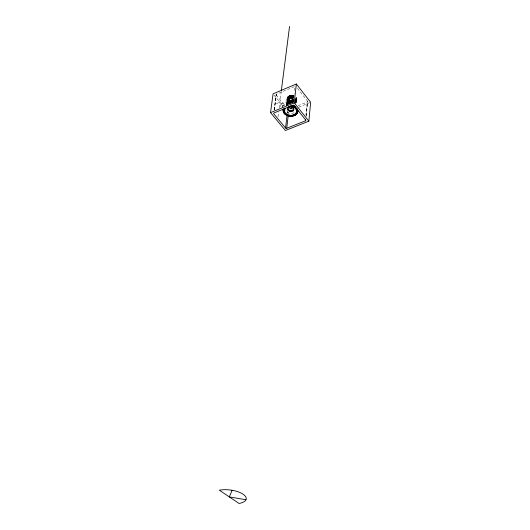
<?xml version="1.0" encoding="UTF-8"?>
<svg xmlns="http://www.w3.org/2000/svg" width="530" height="530" viewBox="0 0 530 530"><rect width="100%" height="100%" fill="white"/><g stroke="black" fill="none" stroke-linecap="round" stroke-linejoin="round"><path stroke-width="0.4" stroke-dasharray="2.65 1.99" d="M290.46 102.674L290.48 101.979L291.301 101.999L291.281 102.694L290.46 102.674L290.48 103.039M291.599 101.614L291.579 102.303L292.388 102.323L292.394 101.27L291.586 101.25L292.414 101.634M306.194 116.289L307.645 101.535M305.949 115.103L307.248 101.985A0.841 0.629 5.3 0 0 307.532 101.131L296.151 86.628M306.075 115.891L307.532 101.131M295.442 100.879L295.674 98.176M295.442 102.641L295.859 98.924M295.594 102.416L296.144 100.415L295.323 99.706M295.614 102.933L296.19 97.732L295.767 104.271M295.866 103.032L296.502 97.341L295.806 97.626M296.084 102.35L296.495 98.633L296.045 98.295M296.104 102.959L296.495 98.633M291.805 102.933L291.99 101.303M291.97 102.316L292.719 95.784L292.308 95.731L291.46 103.085M292.262 103.264L293.289 95.539L292.52 102.23L291.719 102.051L292.494 95.36L292.308 95.731M292.918 102.363L293.68 95.672A3.77 2.809 6.6 0 0 290.818 95.32L290.069 95.46L289.532 103.191L290.394 95.844L290.069 95.46M292.991 101.806L293.64 96.089L293.256 95.963L293.68 95.672M293.203 101.932L293.481 99.474M293.58 98.653L294.137 93.737M294.508 90.458L294.793 88M293.143 103.641L293.514 100.369M290.208 103.555L290.486 101.005L289.771 100.68L289.274 101.621L289.996 101.945L290.486 101.005M291.301 103.065L292.136 95.347L291.261 95.287L290.314 103.052L290.069 102.005L289.281 102.144M290.347 103.502L291.261 95.287M290.731 103.628L291.016 101.184L290.632 101.058L290.38 102.071L291.169 102.25L291.427 101.23L291.016 101.184M292.149 95.711L291.738 95.665L290.884 103.012L289.002 103.343L287.909 104.105L287.081 103.383L286.697 103.9L287.525 104.622M291.235 102.866L292.136 95.347M290.659 108.935L290.791 107.769M291.394 102.886L292.401 93.896M287.426 113.341L287.618 111.704L285.551 109.167M288.459 104.145L289.433 96.241L289.075 95.976L288.128 96.46L286.942 106.139M288.558 104.244L289.605 95.764M290.394 95.844L291.175 95.705L291.03 95.347L290.255 95.486L289.38 103.231L288.903 102.257L289.691 95.566L290.248 95.884L289.002 95.857L288.002 104.006L287.326 103.145L287.883 102.727L288.678 96.036M288.916 103.675L289.87 95.996M289.042 103.522L289.426 100.276L288.029 98.527L287.339 98.812L288.744 100.561L288.161 105.477M289.479 103.131L289.771 100.68M288.452 113.566L288.645 111.936M289.817 103.43L290.102 100.879M289.91 103.085L291.03 95.347M286.763 105.848L287.883 96.698L288.353 96.566L288.784 96.758L287.909 104.105M287.253 105.026L288.029 98.527M287.267 105.437L288.346 97.388L287.359 97.5L287.18 98.083L286.332 105.079M287.426 105.351L288.784 96.758M287.664 104.344L288.545 96.997M287.856 104.311L288.446 99.415L288.207 98.819L287.24 99.309L287.479 99.905L288.446 99.415M288.174 104.059L288.731 99.401A3.77 2.809 6.6 0 1 289.161 96.009L290.818 95.32M288.234 104.211L289.433 96.241M287.3 113.314L287.498 111.678M286.366 105.689L287.141 98.395L288.148 98.09L288.174 98.699L287.174 99.004M286.372 104.768L287.359 97.5M286.432 105.993L287.883 96.698M282.152 107.954L282.43 105.742L281.019 104.006L287.015 101.522L288.684 103.522M281.019 104.006L280.642 106.961L286.657 104.476M288.201 97.666L287.18 98.083M277.978 116.852L278.608 111.923M279.131 107.815L281.238 91.385M274.056 110.134L276.123 94.612M274.302 109.723L276.256 95.016A0.848 0.629 7.8 0 1 276.508 94.154L294.978 86.364M274.447 109.677L276.508 94.154M295.528 99.315L296.475 99.554L296.29 100.137L295.382 99.594M295.627 98.587L296.515 99.243M291.573 102.734L291.719 102.051M287.691 97.864L287.869 97.281M290.466 108.922L289.599 108.756L290.572 108.577M295.853 99.7L296.038 99.117M288.717 100.409L288.346 100.985L288.943 101.429L289.638 100.607L288.717 100.409L289.307 100.852M287.505 97.215L288.353 96.566M287.088 104.43L287.472 103.906M294.203 95.976L293.64 96.089M295.753 99.898L295.369 100.409L295.76 100.932M289.115 96.427L288.128 96.46M288.519 96.394L289.075 95.976M287.644 103.741L288.558 103.589M289.002 95.857L289.691 95.566M289.3 95.85L289.99 95.566M276.349 103.628L279.86 102.171M288.744 100.561L289.426 100.276M288.903 102.257L288.207 102.542L288.426 103.198M282.43 105.742L289.122 102.913M289.698 109.167L291.222 108.544M298.092 105.735L307.248 101.985M298.768 107.153L310.659 102.297M292.692 101.614L293.468 101.475L293.328 101.124L292.553 101.263L292.798 102.29M289.387 102.833L290.175 102.694M291.334 95.691L291.738 95.665M290.738 108.597L291.626 109.008L291.553 108.624M292.037 108.981L291.712 108.61M290.162 108.531L291.149 108.65M292.421 95.38L293.289 95.539M290.526 101.402L291.315 101.574M292.719 95.784L293.103 95.91M289.539 100.992L290.255 101.309M287.976 97.083L288.399 97.275M293.488 95.652L294.395 95.996M295.998 98.076L296.429 98.322M286.551 104.185L286.988 104.622M274.123 95.122L282.96 105.987M276.256 95.016L284.776 105.516M291.864 98.494L293.421 100.442M287.883 102.727L288.201 103.323M287.744 98.905L287.982 99.494M287.664 98.076L287.697 98.686M291.069 108.465A2.981 2.2 6.6 0 1 290.301 108.365M291.116 108.041A2.981 2.2 6.6 0 1 290.347 107.948M293.004 100.819A3.77 2.809 6.6 0 1 288.724 99.395M293.468 100.024A2.955 2.2 6.6 0 1 289.559 99.276A2.955 2.2 6.6 0 1 289.95 96.328A2.955 2.2 6.6 0 1 293.931 96.566M294.051 112.797A6.386 4.697 6.6 0 1 285.306 110.849M288.101 99.7L287.651 100.197L288.081 100.733L288.943 100.064L288.101 99.7"/><path stroke-width="0.79" d="M308.864 121.158L310.659 102.297L296.349 83.998L273.082 93.843L270.519 112.625L285.392 130.499L308.864 121.158L294.229 102.853L296.349 83.998M305.379 120.84A0.861 0.629 5.4 0 0 305.671 119.992L294.031 105.477A0.875 0.643 6.4 0 0 292.832 105.212L274.017 112.943A0.868 0.629 7.7 0 0 273.758 113.804L285.557 128.022A0.855 0.61 6.7 0 0 286.723 128.28L305.379 120.84L305.545 119.204M292.997 111.088L293.878 109.412M290.725 111.731L293.024 110.836M291.354 107L292.149 107.265M289.883 111.631L287.492 109.862M286.723 128.28L288.168 116.024M289.658 106.954L288.91 106.921M285.557 128.022L287.108 114.944M281.344 90.564L289.546 26.5M232.113 490.276L229.311 496.908L239.056 503.474A17.04 6.87 7 0 0 243.084 494.205A17.04 6.87 7 0 0 219.34 490.197L229.311 496.908L245.98 499.757M270.519 112.625L294.229 102.853M289.91 111.373L290.758 111.479M293.686 114.917L294.342 115.725M289.307 107.259L289.075 106.974A2.988 2.2 6.6 0 1 289.784 106.775M293.56 109.584A2.988 2.2 6.6 0 1 289.99 111.042A2.988 2.2 6.6 0 1 287.757 108.286M288.029 107.756A2.988 2.2 6.6 0 1 288.479 107.312M291.334 106.815A2.988 2.2 6.6 0 1 292.063 107.053M293.189 107.895A2.988 2.2 6.6 0 1 293.514 108.438M288.618 106.424A6.188 4.538 6.6 0 1 296.601 111.028A6.188 4.538 6.6 0 1 289.069 115.242A6.188 4.538 6.6 0 1 284.974 108.465M290.228 106.007A6.406 4.697 6.6 0 1 296.773 111.711A6.406 4.697 6.6 0 1 288.499 115.116A6.406 4.697 6.6 0 1 284.802 108.239M283.418 109.187A7.228 5.307 6.6 0 0 288.857 115.832A7.228 5.307 6.6 0 0 297.476 112.287A7.228 5.307 6.6 0 0 292.083 105.629A7.44 5.459 6.6 0 1 295.515 107.146M296.813 113.44A7.228 5.307 6.6 0 1 295.714 114.507M292.56 115.785A7.228 5.307 6.6 0 1 290.712 115.918M287.101 115.109A7.228 5.307 6.6 0 1 283.59 111.803M292.096 105.483A7.228 5.307 6.6 0 1 295.402 106.967M297.88 110.816A7.433 5.459 6.6 0 1 288.804 115.825M288.188 115.666A7.433 5.459 6.6 0 1 283.391 111.837M283.06 110.412A7.433 5.459 6.6 0 1 283.232 109.001M292.143 105.337A7.433 5.459 6.6 0 1 295.548 106.861M296.747 108.319A7.44 5.459 6.6 0 1 291.666 116.328A7.44 5.459 6.6 0 1 283.199 109.279M288.916 110.214A2.557 1.881 6.6 0 0 293.136 109.485A2.557 1.881 6.6 0 0 289.923 107.086A2.557 1.881 6.6 0 0 288.916 110.214"/></g></svg>
